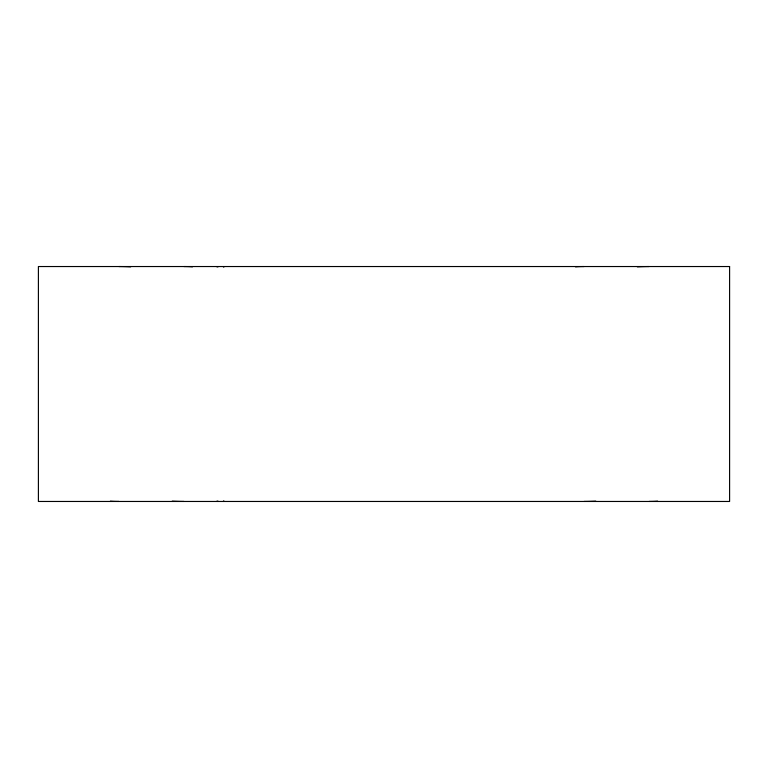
<?xml version="1.0" encoding="UTF-8"?>
<svg xmlns="http://www.w3.org/2000/svg" width="768" height="768" viewBox="0 0 768 768"><rect width="100%" height="100%" fill="white"/><g stroke="black" fill="none" stroke-linecap="round" stroke-linejoin="round"><path stroke-width="1.15" d="M217.027 266.966L218.582 266.534M223.219 266.534L223.824 267.178M223.219 501.466L223.824 500.822M217.037 501.034L218.582 501.466M183.955 266.544A46.445 4.608 -5.7 0 1 192.461 266.87M183.955 501.437A46.445 4.608 5.7 0 1 172.234 501.12M637.363 266.87A46.445 4.608 -5.7 0 1 649.085 266.544M657.59 501.12A46.445 4.608 5.7 0 1 649.085 501.437M575.539 266.87A46.445 4.608 5.7 0 1 584.045 266.544M595.766 501.12A46.445 4.608 -5.7 0 1 584.045 501.437M118.925 266.544A46.445 4.608 5.7 0 1 130.646 266.87M118.925 501.437A46.445 4.608 -5.7 0 1 110.41 501.12M729.6 266.534L38.4 266.534L38.4 501.466L729.6 501.466L729.6 266.534"/></g></svg>
